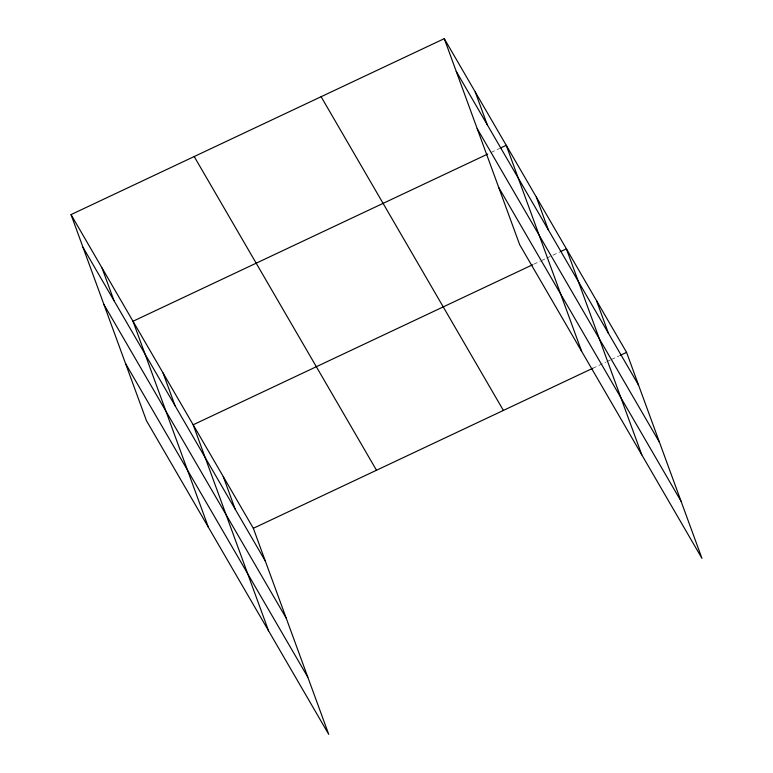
<?xml version="1.0" encoding="UTF-8"?>
<svg xmlns="http://www.w3.org/2000/svg" width="773" height="773" viewBox="0 0 773 773"><rect width="100%" height="100%" fill="white"/><g stroke="black" fill="none" stroke-linecap="round" stroke-linejoin="round"><path stroke-width="0.58" stroke-dasharray="3.87 2.9" d="M490.99 152.503L499.716 148.397M533.708 264.25L540.25 261.168M541.342 260.656L545.699 258.597M546.791 258.085L559.865 251.921M592.775 368.286L605.858 362.122M606.95 361.609L610.216 360.073M611.308 359.551L618.941 355.957"/><path stroke-width="1.16" d="M71.029 214.604L253.331 528.307L328.728 734.35L146.435 420.638L71.029 214.604L444.272 38.65L626.565 352.362L701.971 558.396L519.669 244.693L444.272 38.65M487.724 154.049L133.014 321.259L208.41 527.302M500.798 147.885L506.247 145.314L581.654 351.348M532.616 264.762L193.173 424.783L268.569 630.826M560.956 251.409L566.406 248.838L641.812 454.872M253.331 528.307L592.775 368.286M620.023 355.445L626.565 352.362M456.244 71.387L638.546 385.099M477.173 128.579L659.475 442.282M498.74 187.501L681.042 501.213M321.104 96.712L503.397 410.424M194.197 156.532L376.499 470.245M83.011 247.331L265.313 561.043M103.94 304.523L286.242 618.236M125.506 363.445L307.799 677.158M596.485 300.6L608.467 333.337M536.327 197.076L548.308 229.813M475.26 91.977L487.241 124.714M223.252 476.545L235.234 509.281M163.093 373.021L175.075 405.757M102.026 267.931L113.998 300.668"/></g></svg>
